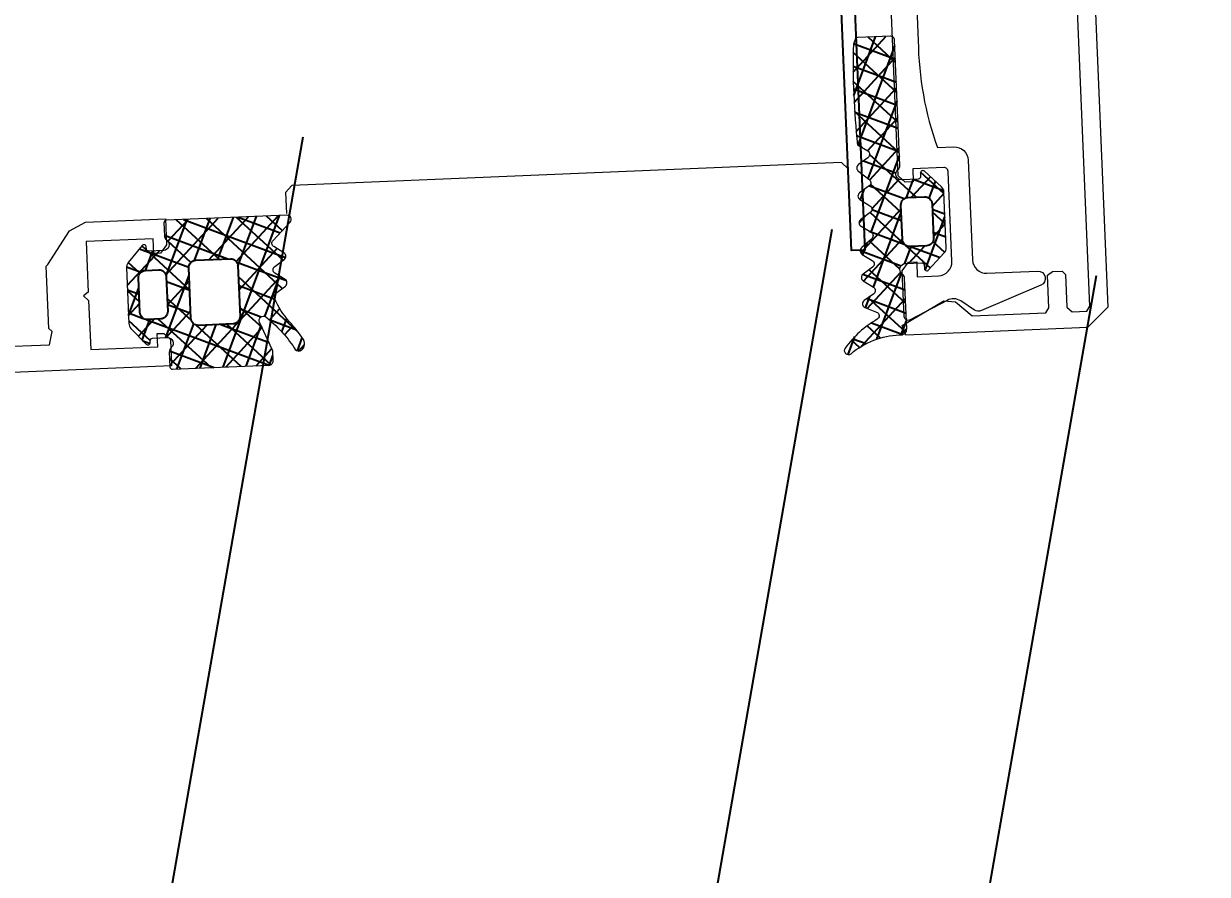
# Model space of a CAD drawing. Header units: millimetres. Extents: x -222892 to 671268, y 0 to 135099.
# Drawn here: x -52746.5 to -52658.3, y 114733.9 to 114797.3 of the extents above; entities that cross this region are included whole.
import ezdxf
from ezdxf import colors
from ezdxf.entities.mleader import LeaderData, LeaderLine
from ezdxf.math import Vec2, Vec3

# ---------------------------------------------------------------- set-up
doc = ezdxf.new("R2010")
doc.units = ezdxf.units.MM
for name, color, linetype in [('_TEXT', 7, 'Continuous'), ('АР_новое окно', 155, 'Continuous'), ('АР_Сущ Несущая стена', 216, 'Continuous')]:
    doc.layers.add(name, color=color, linetype=linetype)
doc.layers.add('АР_Окна', color=4, linetype='Continuous', lineweight=5)
doc.layers.add('АР_Штриховка кирпич', color=250, linetype='Continuous', lineweight=5)
doc.styles.add('ISOCPEUR', font='isocpeur.ttf', dxfattribs={"width": 0.85})

# ---------------------------------------------------------------- blocks, each defined once
blk = doc.blocks.new('стойка витр.')
h = blk.add_hatch()
h.set_pattern_fill('ANSI37', scale=0.5, angle=-69.23283665521843)
h.set_pattern_definition([(335.7671633447816, (-69115.31625940584, 318510.9409690977), (0.6515825639889636, 1.447617495164233), []), (65.76716334478155, (-69115.31625940584, 318510.9409690977), (-1.447617495164233, 0.6515825639889636), [])])
edge = h.paths.add_edge_path()
edge.add_line((-7.614656875375658, -25.62993601259222), (-7.273265914729564, -26.53020796886267))
edge.add_arc((-7.672138333263274, -26.68151659366696), 0.4266069692434679, -30.765631391378577, 20.77378547182468, ccw=False)
edge.add_arc((-6.938850257283542, -27.11794408495156), 0.4267278803339729, 149.2463648056786, 290.7703475873838)
edge.add_line((-6.787522688187892, -27.51693863464607), (-5.761497533734655, -27.12786096686614))
edge.add_arc((-5.826270069284272, -26.95688741173914), 0.1828317202082013, 290.7489596719217, 380.7853669983573)
edge.add_line((-5.655337706935825, -26.89200624793739), (-5.698566115868744, -26.77800989551906))
edge.add_arc((-5.527559815348082, -26.71316091253391), 0.1828894349380834, 65.75635340077491, 200.7677215485159, ccw=False)
edge.add_line((-5.452462167653721, -26.54640093915077), (-3.994188920449233, -27.29736676610628))
edge.add_arc((-4.339684557994865, -27.83227055815794), 0.6367804192296694, 19.809448943918426, 57.14148607166612, ccw=False)
edge.add_line((-3.740585688123247, -27.61647007986176), (-2.270775810728082, -31.49246202532231))
edge.add_arc((-2.862326952422118, -31.72816639327794), 0.6367804192285443, -15.60715938413449, 21.72487774361298, ccw=False)
edge.add_line((-2.249025291763246, -31.89948590572749), (-2.842686385673005, -33.42856309223862))
edge.add_arc((-3.009474684396633, -33.35352837480535), 0.1828894349365558, 200.7666051236535, 335.7779732896313, ccw=False)
edge.add_line((-3.180482248484623, -33.41837402567035), (-3.223710657359334, -33.30437767335388))
edge.add_arc((-3.394684212462365, -33.36915020895407), 0.1828317202037067, 20.74895968940122, 110.7853670142414)
edge.add_line((-3.459565376309911, -33.19821784662781), (-4.485590530792251, -33.58729551440774))
edge.add_arc((-4.334307311281267, -33.98630688185023), 0.4267278803335083, 110.7639791032461, 252.2879618854569)
edge.add_arc((-4.593835025358378, -34.79921876089735), 0.4266069692128739, 20.760541213745626, 72.2999580801698, ccw=False)
edge.add_line((-4.194927641627146, -34.64800234186259), (-3.805871961842058, -35.67396951244882))
edge.add_arc((-3.976804324152614, -35.73885067632053), 0.1828317201976034, -69.25104032001241, 20.78536702306718, ccw=False)
edge.add_line((-3.912031788582681, -35.9098242314285), (-10.63804850899032, -38.46038830642647))
edge.add_arc((-10.76198657700206, -38.18099989774544), 0.3056444463879536, 200.8460379983515, 293.92230867425997, ccw=False)
edge.add_line((-11.04762355046114, -38.2897659172595), (-11.3069940036512, -37.6057878035499))
edge.add_arc((-11.02280217192234, -37.49789568213767), 0.3039830703908278, 175.7219656777917, 200.7890354028728, ccw=False)
edge.add_line((-11.32593828623067, -37.47521963119652), (-11.26283276302274, -35.23454482450325))
edge.add_arc((-11.5667631736687, -35.21197449929495), 0.3047673113958011, 355.7529257944983, 510.3971654946409)
edge.add_arc((-3.085478140807247, -39.81161386289363), 9.95296756819478, 151.493160172311, 169.5799937381118)
edge.add_arc((-13.27454869620142, -38.00608067109534), 0.4002801790508524, 282.30928711923883, 359.2250395672268, ccw=False)
edge.add_arc((-13.15914824141406, -37.79549114656839), 0.6024183835459826, 172.8865217206561, 267.13931994465963, ccw=False)
edge.add_arc((-2.924576102079248, -39.73891867786803), 11.01872594919693, 160.6453850739864, 169.4469810176308, ccw=False)
edge.add_arc((-19.07760885644255, -34.09585671602533), 6.091684827120307, 340.9199566399376, 360.7754221413588)
edge.add_arc((-13.29124725463213, -34.01305259408502), 0.3047655738143686, 359.9316076928689, 436.4302022680961)
edge.add_line((-13.21974018984474, -33.71679460741143), (-14.0766899229202, -33.52020163946145))
edge.add_arc((-14.00514734915965, -33.22393144415915), 0.3047857747414494, 145.1100748207506, 256.424251871352, ccw=False)
edge.add_line((-14.2551486332959, -33.04959347808472), (-13.74402617113083, -32.33421562775766))
edge.add_arc((-13.99402745527389, -32.1598776616858), 0.3047857747455562, 325.1100748218798, 436.4242518702226)
edge.add_line((-13.92248488150653, -31.86360746638093), (-14.7794566025841, -31.6669565144839))
edge.add_arc((-14.7079140287954, -31.37068631918638), 0.3047857747434108, 145.1100748199116, 256.4242518659954, ccw=False)
edge.add_line((-14.95791531293071, -31.19634835310717), (-14.44679285076563, -30.48097050278011))
edge.add_arc((-14.69684457899481, -30.30662212908397), 0.3048331054870662, 325.1138936033488, 425.7589859189499)
edge.add_line((-14.57168746687239, -30.0286672415823), (-16.28069433249766, -29.27720980550657))
edge.add_arc((-16.15556139849932, -28.99925320327871), 0.3048247429148342, 110.79403674408451, 245.7632621299588, ccw=False)
edge.add_line((-16.26377712844987, -28.71428394233226), (-7.850470401957864, -25.52388481301023))
edge.add_arc((-7.785589238115906, -25.69481717533219), 0.1828317201977073, 20.785366643697614, 110.7853670130821, ccw=False)
edge = h.paths.add_edge_path(flags=16)
edge.add_line((-3.343847721320344, -31.0696095920357), (-4.256775251385989, -28.66215553430811))
edge.add_arc((-4.763091039367282, -28.8541548874382), 0.5414973949720253, 20.7671633452251, 110.7671633452251)
edge.add_line((-4.955090392497368, -28.34783909945691), (-5.880512773175724, -28.69876731990371))
edge.add_arc((-5.68851342006019, -29.20508310789228), 0.5414973949736688, 110.7671633435124, 200.7671633435124)
edge.add_line((-6.194829208048759, -29.39708246100781), (-5.281901677954011, -31.8045365187354))
edge.add_arc((-4.775585889972717, -31.61253716560532), 0.5414973949720253, 200.7671633452251, 290.7671633452251)
edge.add_line((-4.583586536842631, -32.11885295358661), (-3.658164156164275, -31.76792473313981))
edge.add_arc((-3.850163509294362, -31.26160894516579), 0.541497394965222, 290.7671633454981, 380.7671633454981)
edge = h.paths.add_edge_path(flags=16)
edge.add_line((-6.665125275787432, -32.97088079506648), (-8.003619441966293, -29.4411776089255))
edge.add_arc((-8.509935229947587, -29.63317696205559), 0.5414973949720253, 20.7671633452251, 110.7671633452251)
edge.add_line((-8.701934583077673, -29.12686117407429), (-11.1093675273587, -30.03978069775621))
edge.add_arc((-10.91736817424317, -30.54609648574478), 0.5414973949736688, 110.7671633435124, 200.7671633435124)
edge.add_line((-11.42368396223173, -30.73809583886032), (-10.08518979602377, -34.2677990250013))
edge.add_arc((-9.578874008042476, -34.07579967187121), 0.5414973949720253, 200.7671633452251, 290.7671633452251)
edge.add_line((-9.38687465491239, -34.5821154598525), (-6.979441710631363, -33.66919593617058))
edge.add_arc((-7.171441063761449, -33.16288014819656), 0.541497394965222, 290.7671633454981, 380.7671633454981)
h = blk.add_hatch()
h.set_pattern_fill('ANSI37', scale=0.5, angle=-69.23283665521843)
h.set_pattern_definition([(335.7671633447816, (-69115.91679156918, 318510.7132420751), (0.6515825639889636, 1.447617495164233), []), (65.76716334478155, (-69115.91679156918, 318510.7132420751), (-1.447617495164233, 0.6515825639889636), [])])
edge = h.paths.add_edge_path()
edge.add_arc((-61.4231846681505, -46.18171078326122), 0.5487303657935584, 155.7657062155241, 200.7671633447816)
edge.add_line((-61.92355794899049, -45.95647403381008), (-61.2158101547102, -44.38418138318229))
edge.add_arc((-61.04906058835331, -44.45924160668073), 0.1828645893715156, 20.76716334478156, 155.7657062155241)
edge.add_line((-60.87807688978501, -44.39440310015198), (-60.79158864807687, -44.62247867199039))
edge.add_arc((-60.62063568932354, -44.55765182228788), 0.1828317201998032, 200.7671633447816, 290.7671633447816)
edge.add_line((-60.55580883962102, -44.72860478100483), (-59.41573388126562, -44.29627843504568))
edge.add_arc((-59.56703588945675, -43.89728440591716), 0.4267183308264255, -69.23283665521843, 72.29363907948373)
edge.add_arc((-59.30747769982554, -43.08429274379887), 0.4267017864716978, 200.7671633447816, 252.293639079486)
edge.add_line((-59.70645626049372, -43.23558888620755), (-63.00984306025202, -34.52432573194528))
edge.add_arc((-62.72490235927398, -34.41627373836673), 0.3047399585219917, 110.7671633447816, 200.7671633447816)
edge.add_line((-62.83295435277978, -34.13133303751965), (-60.55276270053582, -33.26666451912024))
edge.add_arc((-60.44481104638544, -33.55134061801073), 0.3044569814295733, 76.40287424864536, 110.7671633447816)
edge.add_line((-60.3732352333609, -33.25541671472456), (-60.07017099490622, -33.59351893464918))
edge.add_arc((-108.2133039044274, -55.86215009907028), 53.04387976268197, 16.71140087810911, 24.82292581145404)
edge.add_line((-57.40971669906867, -40.60932389061054), (-57.92081016927841, -41.32469074693654))
edge.add_arc((-57.67080742027611, -41.49902445886983), 0.304784542952794, 145.110888314415, 256.4234383751481)
edge.add_line((-57.74235391136608, -41.79529244099831), (-56.88543317024596, -41.99189640294935))
edge.add_arc((-56.95697966133594, -42.28816438507783), 0.304784542952794, -34.8891116855724, 76.4234383751481)
edge.add_line((-56.70697691233363, -42.46249809701112), (-57.17481998566655, -43.29191928954242))
edge.add_arc((-56.92481723669334, -43.46625300146843), 0.304784542952794, 145.1108883144276, 256.4234383751481)
edge.add_line((-56.99636372778332, -43.76252098359691), (-56.1394429866632, -43.95912494554796))
edge.add_arc((-56.21098947775317, -44.25539292764006), 0.3047845429175452, -34.88911168634446, 76.4234383742182)
edge.add_line((-55.96098672877997, -44.42972663955879), (-56.47208019898972, -45.14509349588479))
edge.add_arc((-56.22207744998741, -45.31942720781808), 0.304784542952794, 145.110888314415, 256.4234383752311)
edge.add_line((-56.29362394107739, -45.61569518994656), (-55.43668121195515, -45.81235713578644))
edge.add_arc((-55.50822770304512, -46.10862511790765), 0.3047845429466369, -34.88911168643649, 76.42343837776687)
edge.add_line((-55.25822495407192, -46.28295882984094), (-55.76931842428166, -46.99832568616694))
edge.add_arc((-55.51931567527936, -47.17265939811477), 0.3047845429466368, 145.1108883110316, 256.4234383751786)
edge.add_line((-55.59086216636933, -47.46892738023598), (-54.69071301640361, -47.77952769444528))
edge.add_arc((-54.76225950749358, -48.07579567657376), 0.304784542952794, -34.88911168566796, 76.42343837513553)
edge.add_line((-54.51225675849128, -48.25012938850705), (-55.0233282406989, -48.96555422872189))
edge.add_arc((-54.7733254917257, -49.13988794066245), 0.3047845429466368, 145.1108883109486, 256.4234383751578)
edge.add_line((-54.84487198281568, -49.43615592278366), (-53.98795124169555, -49.6327598847347))
edge.add_arc((-54.05949773284374, -49.92902786688501), 0.3047845429818857, -34.88911169317796, 76.42343837111807)
edge.add_line((-53.80949498384143, -50.10336157886923), (-54.32058845405118, -50.81872843519523))
edge.add_arc((-54.07058570504887, -50.99306214712851), 0.3047845429527939, 145.110888314415, 256.4234383750821)
edge.add_line((-54.14213219613885, -51.289330129257), (-53.29055360303028, -51.47184183257195))
edge.add_arc((-53.362076024001, -51.76811134383752), 0.3047803799531579, -43.67508993618791, 76.42790436632716)
edge.add_line((-53.141638296569, -51.97858292939782), (-53.80995652789716, -52.62318184232572))
edge.add_arc((-53.58948976171087, -52.83365406201483), 0.304801821276656, 136.3285933989482, 262.747126980386)
edge.add_arc((-54.63612651554286, -61.05759711530845), 7.985474883734515, 59.5860415328172, 82.74712698038475)
edge.add_arc((-50.74783774605021, -54.43386708250182), 0.3048115604497932, 253.2910110232634, 419.5860415328165)
edge.add_arc((-52.57053616183111, -60.50577614369104), 6.03477116777137, 73.29101102326332, 110.7671633447816)
edge.add_line((-54.71029190413537, -54.86308986830409), (-54.82445022999309, -54.90637969896488))
edge.add_arc((-54.97574411131791, -54.50740710097307), 0.4266954176128115, 200.7671633447816, 290.7671633447816)
edge.add_line((-55.37471671431558, -54.65870098416781), (-56.71485841512913, -51.12465313347639))
edge.add_arc((-56.31587985443184, -50.97335699107498), 0.4267017864716978, 149.2366398299847, 200.7671633447816)
edge.add_arc((-57.04912318740389, -50.53689152278093), 0.4266140358978636, -30.76336017001563, 40.01429570365114)
edge.add_arc((-57.04924751253566, -50.53686138928606), 0.4266898917694475, 40.00046259028549, 110.7671633447816)
edge.add_line((-57.20053943697712, -50.13789395169442), (-58.34061702035251, -50.57022129308461))
edge.add_arc((-58.27579017065, -50.74117425180884), 0.1828317201998032, 110.7671633447816, 200.7671633447816)
edge.add_line((-58.44674312937423, -50.80600110151136), (-58.36025488766609, -51.03407667334977))
edge.add_arc((-58.5312385862635, -51.09891517987853), 0.1828645893715156, 245.768620474039, 380.7671633447816)
edge.add_line((-58.60629032819998, -51.26566856380668), (-60.17861897521652, -50.55800074261788))
edge.add_arc((-59.95340767674497, -50.05761600615369), 0.5487303657759914, 200.7671633447816, 245.768620474038)
edge.add_line((-60.46648650063435, -50.25217996134597), (-61.93626349206897, -46.37627473846078))
edge = h.paths.add_edge_path(flags=16)
edge.add_arc((-59.3589242202288, -49.0410722918532), 0.5414973949664272, 200.7671633447816, 290.7671633447816)
edge.add_line((-60.77816753828665, -46.82561758724478), (-59.8652400081919, -49.23307164497237))
edge.add_arc((-60.27185175029445, -46.63361823412561), 0.5414973949664272, 110.7671633447816, 200.7671633447816)
edge.add_line((-59.31039323387085, -45.68990118378861), (-60.46385110344272, -46.12730244614795))
edge.add_arc((-59.11839388072258, -46.19621697176626), 0.5414973949664272, 20.76716334478156, 110.7671633447816)
edge.add_line((-57.69915056266473, -48.4116716763674), (-58.61207809275948, -46.00421761863981))
edge.add_arc((-58.20546635065693, -48.60367102949385), 0.5414973949664272, -69.23283665521843, 20.76716334478156)
edge.add_line((-59.16692486710963, -49.54738807983085), (-58.01346699753776, -49.10998681747151))
at = {"lineweight": 0, "ltscale": 100, "transparency": 33554687}
for points in [[(7.552865449426463, -29.20159644143132), (3.790811872313498, -30.62819989795389), (3.216969908826286, -29.80262791351561), (3.358505795680685, -29.48817839122057), (1.715760294842767, -25.15614305267809), (1.558535533695249, -25.08537510928727), (-0.902061547501944, -23.41060979175381), (-2.258247086545452, -23.27287612311193), (-7.844300284108613, -25.39115610946465), (-7.152623754285742, -27.21515572990756), (-6.480474312818842, -27.61228183979256), (-6.024430919787847, -27.43934621633525), (-6.413508587575052, -26.41332106186019), (-1.739484192192322, -24.64089033441996), (-0.3993375533900689, -28.17495120693638), (0.02910832117777318, -28.2732586849088), (-0.1831955090747215, -28.74493296838773), (1.113700732850702, -32.16493950470613), (-3.560323662532028, -33.93737023214635), (-3.906150933442404, -33.02539941386931), (-4.3621943264734, -33.19833503732661), (-4.645266100153094, -33.82723408192396), (-3.953589570330223, -35.65123370236688), (88.61521743849153, -0.5483364844694734)], [(-91.4479567084054, -1.960141251613095), (-69.79711318280897, -59.05493725829001), (-67.79633972485317, -59.86096016635565), (-55.14222276612418, -55.06240889040782), (-55.17360051473952, -54.29197395897063), (-58.74284135404741, -53.81994964957266), (-59.49761640312499, -54.23655585793313), (-60.24856024209294, -55.69488708899735), (-65.37859903858043, -57.64024244590109), (-65.73629895772319, -57.38465222291416), (-66.6008891230158, -55.10466719327087), (-67.02936398953898, -55.00637070929224), (-67.71337109521846, -55.26575215648336), (-67.85490698204376, -55.58020167878567), (-66.99031681675115, -57.86018670842168), (-67.20262765098596, -58.33192996972502), (-68.22862381348386, -58.72099664351117), (-68.58632373265573, -58.46540642052423), (-90.15068845250062, -1.598661102303595)], [(-56.0608929025766, -41.98018508909445), (-55.7778211288678, -41.3512860444971), (-17.47126860445132, -26.8251079561378), (-16.84236955983215, -27.10817972981749), (-16.28037825660431, -28.59019029343472)]]:
    blk.add_lwpolyline(points, dxfattribs=at)
blk.add_lwpolyline([(-68.06674346281216, -26.13747383952432), (-64.60831683766446, -35.257587909633, -0.08279896819570452), (-62.79196445917478, -43.13942544953898), (-63.93198596592993, -43.57173152618634, 0.4143260923033303), (-64.53356650879141, -44.90831919242919), (-61.89652362803463, -51.86238660132221, -0.4143260923197836), (-62.49810417322442, -53.19897426147509), (-66.03213605380733, -54.539109906269, 0.8270430078467679), (-65.84594417811604, -55.60071914693981), (-61.02268547978019, -55.59720897083025, 0.2496293600316565), (-60.5639567229955, -55.36182965500484), (-59.91132736596046, -54.3320132763838, -0.2673491356416615), (-58.97583718542592, -53.89078178507043), (-55.8782996214868, -54.15051325823879, 0.5512236456822476), (-55.5684323037276, -53.73866745794658), (-56.77889371593483, -50.54659564225585), (-57.45105016132584, -50.14953851031169), (-58.02103192274808, -50.36568055463431), (-57.63195425496087, -51.39170570910937), (-59.11396481856355, -51.95369701235177, -0.4143260923197838), (-60.45053247085889, -51.35207201584126), (-62.82818291042349, -45.08204070453939, -0.414362099391309), (-62.65124893639586, -44.68894855178223), (-60.48523126714281, -43.867575801356), (-60.13938200823031, -44.77960460352188), (-59.56940024680807, -44.56346255919925), (-59.28629948117305, -43.93455252060812), (-73.55412178576807, -6.30930235532287)], format="xyb", dxfattribs=at)
blk.add_lwpolyline([(-72.91737339223619, -0.2793946658493951), (-54.81141330953687, -48.02608389785019), (-53.89938450735644, -47.68023463893769), (-72.00534459005576, 0.06645459306309931)], close=True)
at = {"color": 7, "lineweight": 0, "ltscale": 100, "transparency": 33554687}
for points in [[(-7.614656875375658, -25.62993601259222), (-7.273265914729564, -26.53020796886267, -0.2287523810762611), (-7.305569090007339, -26.89973780277796, 0.7101639231358212), (-6.787522688187892, -27.51693863464607), (-5.761497533734655, -27.12786096686614, 0.4143996870914876), (-5.655337706935825, -26.89200624793739), (-5.698566115868744, -26.77800989551906, -0.6682503890445888), (-5.452462167653721, -26.54640093915077), (-3.994188920449233, -27.29736676610628, -0.1643479059441302), (-3.740585688123247, -27.61647007986176), (-2.270775810728082, -31.49246202532231, -0.1643479059441302), (-2.249025291763246, -31.89948590572749), (-2.842686385673005, -33.42856309223862, -0.6682503891596868), (-3.180482248484623, -33.41837402567035), (-3.223710657359334, -33.30437767335388, 0.4143996870833266), (-3.459565376309911, -33.19821784662781), (-4.485590530792251, -33.58729551440774, 0.7101639231391418), (-4.464132105349563, -34.39280682858953, -0.2287523810910513), (-4.194927641627146, -34.64800234186259), (-3.805871961842058, -35.67396951244882, -0.4143996871765861), (-3.912031788582681, -35.9098242314285), (-10.63804850899032, -38.46038830642647, -0.4300281847644905), (-11.04762355046114, -38.2897659172595), (-11.3069940036512, -37.6057878035499, -0.1098139781175365), (-11.32593828623067, -37.47521963119652), (-11.26283276302274, -35.23454482450325, 0.8000358277039689), (-11.83174935798161, -35.06142405519495, 0.07908294790216032), (-12.87430513065192, -38.01149454006372, -0.3488032577412263), (-13.18921346374555, -38.39715882165183, -0.4361245879823007), (-13.75692971088574, -37.72089072036033, -0.03842309887939363), (-13.32058396766661, -36.08715992321959, 0.08685322061285544), (-12.98648189794039, -34.01341638380836, 0.3467629046601076), (-13.21974018984474, -33.71679460741143), (-14.0766899229202, -33.52020163946145, -0.5278770357902526), (-14.2551486332959, -33.04959347808472), (-13.74402617113083, -32.33421562775766, 0.5278770357776507), (-13.92248488150653, -31.86360746638093), (-14.7794566025841, -31.6669565144839, -0.5278770357650493), (-14.95791531293071, -31.19634835310717), (-14.44679285076563, -30.48097050278011, 0.4697389635461835), (-14.57168746687239, -30.0286672415823), (-16.28069433249766, -29.27720980550657, -0.667984424932516), (-16.26377712844987, -28.71428394233226), (-7.850470401957864, -25.52388481301023, -0.4142135642613711)], [(-53.29055360303028, -51.47184183257923, -0.5779496213016146), (-53.141638296569, -51.97858292939782), (-53.80995652789716, -52.62318184232572, 0.615333828900983), (-53.62795459362678, -53.13601908472629, -0.1014034095220688), (-50.59355139863328, -54.17098724229436, -0.8870851218243345), (-50.83548992767464, -54.72580403192842, 0.1649969122064492), (-54.71037595931557, -54.86312174275372), (-54.82437231158838, -54.90635015161388, -0.4143043114941015), (-55.37473404189222, -54.65865529014263), (-56.71485869266326, -51.12465240150777, -0.2286961432583318), (-56.6825516007957, -50.75512261017138, 0.3190489133936659), (-56.72238630641368, -50.26258777469775, 0.3190018552396916), (-57.20057019143132, -50.1379056140504), (-58.34056270623114, -50.57020069668943, 0.4143996870833266), (-58.44672253300087, -50.80605541561818), (-58.36026571528055, -51.03404812018562, -0.6683385997492722), (-58.60634048073553, -51.26564599134144), (-60.17864607612137, -50.55798854513705, -0.1988829373258806), (-60.46647005763953, -50.25222332264093), (-61.93627993503469, -46.37623137718037, -0.1988829373551211), (-61.92357014780282, -45.95650113405281), (-61.21583272970747, -44.38423153456097, -0.6683385997492723), (-60.87806606217055, -44.39443165331613), (-60.79160924445023, -44.62242435788357, 0.4143996870833266), (-60.55575452549965, -44.72858418460964), (-59.41576201069984, -44.29628910197061, 0.7102015621310012), (-59.43724861560622, -43.49078250258754, -0.2286961432583318), (-59.70645598293049, -43.23558961817616), (-63.00981577733182, -34.52439767894975, -0.414362099440266), (-62.83288180333329, -34.13130552614166), (-60.55286778177833, -33.26670436685527, -0.1511707915363169), (-60.3732352333609, -33.25541671472456), (-60.07017099493532, -33.59351893464918, -0.03540799054371244), (-57.40971669906867, -40.60932389061054), (-57.92081016927841, -41.32469074693654, 0.527867958552825), (-57.74235391136608, -41.79529244099831), (-56.88543317024596, -41.99189640294935, -0.5278679585528249), (-56.70697691233363, -42.46249809701112), (-57.17481998566655, -43.29191928953514, 0.527867958552825), (-56.99636372778332, -43.76252098359691), (-56.1394429866632, -43.95912494554796, -0.5278679585528249), (-55.96098672877997, -44.42972663955879), (-56.47208019898972, -45.14509349588479, 0.527867958552825), (-56.29362394107739, -45.61569518994656), (-55.43668121195515, -45.81235713578644, -0.5278679585717272), (-55.25822495407192, -46.28295882984094), (-55.76931842428166, -46.99832568616694, 0.5278679585717273), (-55.59086216636933, -47.46892738023598), (-54.69071301640361, -47.77952769444528, -0.5278679585528249), (-54.51225675849128, -48.25012938850705), (-55.02332824072801, -48.96555422872189, 0.5278679585717273), (-54.84487198281568, -49.43615592278366), (-53.98795124169555, -49.6327598847347, -0.5278679585717272), (-53.80949498384143, -50.10336157886923), (-54.32058845405118, -50.81872843519523, 0.5278679585528251), (-54.14213219613885, -51.289330129257)]]:
    blk.add_lwpolyline(points, format="xyb", close=True, dxfattribs=at)
at = {"color": 7}
for points in [[(-6.665125275787432, -32.97088079506648), (-8.003619441966293, -29.4411776089255, 0.414213562373095), (-8.701934583077673, -29.12686117407429), (-11.1093675273587, -30.03978069775621, 0.414213562373095), (-11.42368396223173, -30.73809583886032), (-10.08518979602377, -34.2677990250013, 0.414213562373095), (-9.38687465491239, -34.5821154598525), (-6.979441710631363, -33.66919593617058, 0.414213562373095)], [(-3.343847721320344, -31.0696095920357), (-4.256775251385989, -28.66215553430811, 0.414213562373095), (-4.955090392497368, -28.34783909945691), (-5.880512773175724, -28.69876731990371, 0.414213562373095), (-6.194829208048759, -29.39708246100781), (-5.281901677954011, -31.8045365187354, 0.414213562373095), (-4.583586536842631, -32.11885295358661), (-3.658164156164275, -31.76792473313981, 0.414213562373095)], [(-57.69915056266473, -48.4116716763674), (-58.61207809275948, -46.00421761863981, 0.414213562373095), (-59.31039323387085, -45.68990118378861), (-60.46385110341362, -46.12730244614795, 0.414213562373095), (-60.77816753828665, -46.82561758724478), (-59.8652400081919, -49.23307164497237, 0.414213562373095), (-59.16692486710963, -49.54738807983085), (-58.01346699753776, -49.10998681747151, 0.414213562373095)]]:
    blk.add_lwpolyline(points, format="xyb", close=True, dxfattribs=at)
blk = doc.blocks.new('A$Cec9b444d')
at = {"layer": 'АР_новое окно'}
h = blk.add_hatch(dxfattribs=at)
h.set_pattern_fill('ANSI37', color=256, scale=0.4999999999999999, angle=24.59291897554258)
h.set_pattern_definition([(69.59291897554259, (-312533.1583424786, -91759.20239216117), (-1.487866758978935, 0.5535420106238736), []), (159.5929189755425, (-312533.1583424786, -91759.20239216117), (-0.5535420106238738, -1.487866758978935), [])])
edge = h.paths.add_edge_path()
edge.add_arc((6607.784467598947, 2198.223709960102), 0.5487303657935583, 2.395914046494511, 47.39737117575203, ccw=False)
edge.add_line((6608.155908528929, 2198.627611741516), (6606.886752427284, 2199.794768076013))
edge.add_arc((6606.762969610779, 2199.660167669746), 0.1828645893715156, 47.39737117575203, 182.3959140464945, ccw=False)
edge.add_line((6606.580264881671, 2199.652523124882), (6606.590461958661, 2199.408812841896))
edge.add_arc((6606.407790076601, 2199.401169671417), 0.1828317201998032, -87.60408595350549, 2.395914046494511, ccw=False)
edge.add_line((6606.415433247095, 2199.218497789419), (6605.197205496896, 2199.167525946925))
edge.add_arc((6605.17936679197, 2199.593871245414), 0.4267183308264255, 130.8694383117924, 272.3959140464945, ccw=False)
edge.add_arc((6604.620941966071, 2200.239229758447), 0.4267017864716978, -49.13056168820992, 2.395914046494511, ccw=False)
edge.add_line((6605.047270735778, 2200.257067771736), (6604.657797104973, 2209.565493008208))
edge.add_arc((6604.353323555632, 2209.552753536628), 0.3047399585219916, 2.395914046494511, 92.39591404649451, ccw=False)
edge.add_line((6604.340584084036, 2209.857227085846), (6601.904083987097, 2209.755281534956))
edge.add_arc((6601.916811628542, 2209.451090726283), 0.3044569814295733, 92.39591404649451, 126.76020314263079, ccw=False)
edge.add_line((6601.734604087859, 2209.695005600038), (6601.588962501961, 2209.264947961773))
edge.add_arc((6654.610585270749, 2207.728491245246), 53.04387976268197, 178.3401515798221, 186.451676513167, ccw=False)
edge.add_line((6601.90263354837, 2201.768205555013), (6602.653916477303, 2201.311543497117))
edge.add_arc((6602.492640778197, 2201.052924536993), 0.3047845429527939, -53.260360983871976, 58.05218907686111, ccw=False)
edge.add_line((6602.674956703857, 2200.808681787193), (6601.96444726317, 2200.290856904529))
edge.add_arc((6602.146763188856, 2200.046614154617), 0.3047845429527939, 126.739639016128, 238.0521890768485, ccw=False)
edge.add_line((6601.985487489725, 2199.787995194605), (6602.741869697077, 2199.209460310416))
edge.add_arc((6602.580593998, 2198.950841350299), 0.3047845429527939, -53.260360983871976, 58.05218907684849, ccw=False)
edge.add_line((6602.762909923688, 2198.706598600386), (6602.052400483001, 2198.188773717723))
edge.add_arc((6602.234716408661, 2197.944530967923), 0.3047845429175451, 126.73963901705801, 238.0521890776206, ccw=False)
edge.add_line((6602.073440709556, 2197.685912007918), (6602.824723638489, 2197.229249950022))
edge.add_arc((6602.663447939371, 2196.970630989895), 0.3047845429527939, -53.260360983955024, 58.05218907686111, ccw=False)
edge.add_line((6602.845763865046, 2196.726388240098), (6602.135257016762, 2196.20850139873))
edge.add_arc((6602.317572942448, 2195.964258648817), 0.3047845429466368, 126.73963901350919, 238.0521890777126, ccw=False)
edge.add_line((6602.156297243345, 2195.705639688813), (6602.907580172277, 2195.248977630917))
edge.add_arc((6602.746304473158, 2194.990358670789), 0.3047845429466368, -53.2603609839025, 58.05218908024449, ccw=False)
edge.add_line((6602.928620398819, 2194.746115920988), (6602.223207644178, 2194.106480170744))
edge.add_arc((6602.405523569877, 2193.862237420835), 0.3047845429527939, 126.73963901614059, 238.0521890769441, ccw=False)
edge.add_line((6602.244247870746, 2193.603618460824), (6602.995533392081, 2193.146894444223))
edge.add_arc((6602.83425769299, 2192.888275484102), 0.3047845429466368, -53.26036098388181, 58.052189080327594, ccw=False)
edge.add_line((6603.016573618651, 2192.644032734302), (6602.306064177964, 2192.126207851638))
edge.add_arc((6602.488380103723, 2191.881965101743), 0.3047845429818856, 126.73963902015811, 238.05218908445408, ccw=False)
edge.add_line((6602.327104404617, 2191.623346141619), (6603.078387333549, 2191.166684083722))
edge.add_arc((6602.917111634416, 2190.90806512371), 0.3047845429527939, -53.26036098380598, 58.05218907686111, ccw=False)
edge.add_line((6603.099427560105, 2190.663822373797), (6602.388286448465, 2190.161055090279))
edge.add_arc((6602.570580845831, 2189.916801466497), 0.3047803799531579, 126.73517302494889, 246.83816732746402, ccw=False)
edge.add_line((6602.450701717867, 2189.636587129457), (6603.318698828322, 2189.306832625111))
edge.add_arc((6603.198793251865, 2189.02660628272), 0.3048018212766559, -59.584049589109895, 66.83448399232788, ccw=False)
edge.add_arc((6607.395943616894, 2181.877297459303), 7.985474883734514, 120.41595041089141, 143.5770358584589, ccw=False)
edge.add_arc((6601.215652630021, 2186.437625563773), 0.3048115604497932, -216.42296414154055, -50.127933631987275, ccw=False)
edge.add_arc((6605.279804027614, 2181.572136628411), 6.034771167771369, 92.39591404649451, 129.8720663680128, ccw=False)
edge.add_line((6605.027524022684, 2187.601632282217), (6605.149507967202, 2187.606736209985))
edge.add_arc((6605.131670220467, 2188.033058608135), 0.4266954176128115, -87.60408595350549, 2.395914046494511, ccw=False)
edge.add_line((6605.55799262406, 2188.0508963552), (6605.399988162108, 2191.827205211601))
edge.add_arc((6604.973659392372, 2191.809367198304), 0.4267017864716978, 2.395914046494511, 53.92643756129138, ccw=False)
edge.add_arc((6605.476111775055, 2192.499069665628), 0.4266140358978635, 163.148781687625, 233.92643756129172, ccw=False)
edge.add_arc((6605.476214225219, 2192.499146273291), 0.4266898917694475, 92.39591404649451, 163.1626148009906, ccw=False)
edge.add_line((6605.45837670917, 2192.925463157359), (6606.676607264321, 2192.976435117255))
edge.add_arc((6606.684250434817, 2192.793763235257), 0.1828317201998032, 2.395914046494511, 92.39591404649451, ccw=False)
edge.add_line((6606.866922316849, 2192.80140640573), (6606.877119393839, 2192.557696122744))
edge.add_arc((6607.059824123003, 2192.565340667502), 0.1828645893715156, -177.60408595350555, -42.60554308276278, ccw=False)
edge.add_line((6607.194418233043, 2192.441551005038), (6608.361639119626, 2193.710647739417))
edge.add_arc((6607.957756231528, 2194.082109212665), 0.5487303657759913, -42.605543082761926, 2.395914046494511, ccw=False)
edge.add_line((6608.506006902841, 2194.105048557946), (6608.332718270303, 2198.246649305391))
edge = h.paths.add_edge_path(flags=16)
edge.add_arc((6607.011337693589, 2194.782868553869), 0.5414973949664271, -87.60408595350549, 2.395914046494511, ccw=False)
edge.add_line((6607.444726367393, 2197.377991942319), (6607.552361719022, 2194.805505529051))
edge.add_arc((6606.903702341918, 2197.355354967127), 0.5414973949664271, 2.395914046494511, 92.39591404649451, ccw=False)
edge.add_line((6605.648537299086, 2197.844808810731), (6606.881065366723, 2197.896378992556))
edge.add_arc((6605.67117427428, 2197.303784785301), 0.5414973949664271, 92.39591404649451, 182.3959140464945, ccw=False)
edge.add_line((6605.237785600476, 2194.708661396851), (6605.130150248847, 2197.281147810119))
edge.add_arc((6605.77880962595, 2194.731298372043), 0.5414973949664271, 182.3959140464945, 272.3959140464945, ccw=False)
edge.add_line((6607.033974668812, 2194.241844528447), (6605.801446601175, 2194.190274346621))
h = blk.add_hatch(dxfattribs=at)
h.set_pattern_fill('ANSI37', color=256, scale=0.4999999999999999, angle=24.59291897554258)
h.set_pattern_definition([(69.59291897554259, (-312533.4256309916, -91758.61839273755), (-1.487866758978935, 0.5535420106238736), []), (159.5929189755425, (-312533.4256309916, -91758.61839273755), (-0.5535420106238738, -1.487866758978935), [])])
edge = h.paths.add_edge_path()
edge.add_line((6550.229467655266, 2195.953227427111), (6550.269718096672, 2194.991241312309))
edge.add_arc((6550.695954190384, 2195.009026098549), 0.4266069692402211, 182.3892919204921, 233.9287087837394)
edge.add_arc((6550.193445733247, 2194.319340947135), 0.4267278803679935, -87.6072701937344, 53.916712588015514, ccw=False)
edge.add_line((6550.211261142558, 2193.892985115611), (6549.114901375678, 2193.847112348997))
edge.add_arc((6549.107200167731, 2194.029781802645), 0.1828317201688599, 182.3777104023086, 272.41411772875165, ccw=False)
edge.add_line((6548.924525857401, 2194.02219666948), (6548.919429171383, 2194.144007537188))
edge.add_arc((6548.736699541379, 2194.13636373382), 0.1828894349366994, 2.395355842086295, 137.4067239897952)
edge.add_line((6548.602060634108, 2194.260141397638), (6547.556732278645, 2192.996100588995))
edge.add_arc((6548.084781320402, 2192.640216462028), 0.6367804192401517, 146.0215913214097, 183.3536284491437)
edge.add_line((6547.44909138777, 2192.602965799243), (6547.622383897607, 2188.461272384306))
edge.add_arc((6548.258963717156, 2188.477254734373), 0.6367804191172056, 181.4381996485479, 218.7702367763295)
edge.add_line((6547.762489356452, 2188.078503544613), (6548.909756617324, 2186.906203084388))
edge.add_arc((6549.033585076721, 2187.040795276041), 0.1828894349346799, 227.3851041075201, 362.3964722733034)
edge.add_line((6549.216314557747, 2187.048442639968), (6549.211217871729, 2187.170253507556))
edge.add_arc((6549.393887325409, 2187.17795471541), 0.1828317201972299, 92.37771037469298, 182.4141176994218, ccw=False)
edge.add_line((6549.386302192331, 2187.360629025772), (6550.482661959212, 2187.406501792506))
edge.add_arc((6550.500524758281, 2186.980147943852), 0.4267278803314536, -49.12488449369971, 92.39909828847073, ccw=False)
edge.add_arc((6551.058890182625, 2186.334850794976), 0.4266069692033493, 130.863119308993, 182.4025361754422)
edge.add_line((6550.632658211395, 2186.316967482245), (6550.678528385687, 2185.220669673984))
edge.add_arc((6550.861202696045, 2185.228254807053), 0.1828317201925743, 182.3777103716138, 272.4141177147407)
edge.add_line((6550.868903903948, 2185.045585353379), (6558.055992925629, 2185.346300198806))
edge.add_arc((6558.060042927813, 2185.651917811356), 0.3056444464055064, 269.2407687233519, 362.3170393992065)
edge.add_line((6558.365437484206, 2185.664274693805), (6558.334857368039, 2186.395139899199))
edge.add_arc((6558.031135206498, 2186.382548010283), 0.3039830703793646, 2.37404198651948, 27.44111171155207)
edge.add_line((6558.300915605691, 2186.522634566701), (6557.361528726608, 2188.557863838255))
edge.add_arc((6557.6320809803, 2188.698165627723), 0.3047673114131038, 52.76591190175748, 207.4101516018268, ccw=False)
edge.add_arc((6551.643746631061, 2181.13319835712), 9.952967568199105, 33.58308365304413, 51.669917218845114, ccw=False)
edge.add_arc((6560.301260540929, 2186.801051724141), 0.4002801790508677, 203.938037825399, 280.8537902734185)
edge.add_arc((6560.11232734287, 2186.949272705968), 0.6024183835100677, 296.0237574445759, 390.2765556685521)
edge.add_arc((6551.467220448739, 2181.136742772084), 11.01872594909215, 33.71609637432727, 42.51769231797167)
edge.add_arc((6564.098445586862, 2192.67869958109), 6.091684827289483, 202.3876552492031, 222.2431207506249, ccw=False)
edge.add_arc((6558.745957344058, 2190.478766236057), 0.3047655737736925, 126.73287512047341, 203.2314696956637, ccw=False)
edge.add_line((6558.563681598233, 2190.723015304512), (6559.274222018287, 2191.240841483439))
edge.add_arc((6559.091908823624, 2191.485087808939), 0.304785774714563, 306.7388255197988, 418.0530025704772)
edge.add_line((6559.253181502586, 2191.743710103973), (6558.501867594273, 2192.200370865722))
edge.add_arc((6558.663140273249, 2192.458993160753), 0.304785774719601, 126.73882551927099, 238.0530025678394, ccw=False)
edge.add_line((6558.480827078585, 2192.703239486259), (6559.19136490621, 2193.221127623885))
edge.add_arc((6559.009051711473, 2193.465373949425), 0.3047857747906986, 306.7388255263969, 418.0530025723656)
edge.add_line((6559.170324390467, 2193.723996244529), (6558.419010482181, 2194.180657006164))
edge.add_arc((6558.580325445067, 2194.439308712025), 0.3048331054785647, 137.4040914716879, 238.0491837873519, ccw=False)
edge.add_line((6558.355923950385, 2194.64562689198), (6559.631580665526, 2196.008745628642))
edge.add_arc((6559.40720072547, 2196.215074895532), 0.3048247428847856, 317.399815261925, 452.3690406476707)
edge.add_line((6559.39460055727, 2196.519639108196), (6550.404556832467, 2196.143486871799))
edge.add_arc((6550.412141965598, 2195.960812561419), 0.1828317202169492, 92.3777103906945, 182.3777107601127)
edge = h.paths.add_edge_path(flags=16)
edge.add_line((6548.442625621558, 2189.272130583945), (6548.334990269901, 2191.844616997207))
edge.add_arc((6548.876014295369, 2191.867253972463), 0.5414973949910877, 92.39591404882663, 182.3959140488767, ccw=False)
edge.add_line((6548.853377320112, 2192.408277997932), (6549.84223793542, 2192.449652894702))
edge.add_arc((6549.864874910698, 2191.908628869307), 0.5414973949192852, 2.395914051458078, 92.39591405145808, ccw=False)
edge.add_line((6550.405898936093, 2191.931265844585), (6550.513534287736, 2189.35877943132))
edge.add_arc((6549.972510262267, 2189.336142456063), 0.5414973949919963, -87.6040859510772, 2.3959140488727826, ccw=False)
edge.add_line((6549.995147237524, 2188.795118430595), (6549.006286622228, 2188.753743533708))
edge.add_arc((6548.983649647012, 2189.294767559161), 0.5414973949748565, 182.3959140446624, 272.39591404466245, ccw=False)
edge = h.paths.add_edge_path(flags=16)
edge.add_line((6552.244035824408, 2188.830545653435), (6552.086225608896, 2192.602212016107))
edge.add_arc((6552.627249634321, 2192.624848991294), 0.5414973949454512, 92.39591404171239, 182.3959140416623, ccw=False)
edge.add_line((6552.604612659134, 2193.165873016718), (6555.177076511577, 2193.273507424452))
edge.add_arc((6555.199713486812, 2192.732483398986), 0.5414973949878844, 2.3959140464850748, 92.39591404653112, ccw=False)
edge.add_line((6555.740737512277, 2192.75512037422), (6555.898547727761, 2188.983454011542))
edge.add_arc((6555.357523702336, 2188.960817036354), 0.5414973949454702, -87.6040859582896, 2.3959140417102844, ccw=False)
edge.add_line((6555.380160677523, 2188.419793010929), (6552.80769682508, 2188.312158603198))
edge.add_arc((6552.785059849863, 2188.853182628653), 0.541497394976712, 182.3959140447506, 272.3959140447506, ccw=False)
at = {"layer": 'АР_новое окно', "ltscale": 100}
for p, q in [((6206.527226336728, 176.3932183788799), (6560.595116834006, 2202.361959159994)), ((6245.930018056468, 169.5069999180103), (6599.997908553745, 2195.475740699124)), ((6265.631413916338, 166.0638906875754), (6619.699304413616, 2192.032631468689))]:
    blk.add_line(p, q, dxfattribs=at)
at = {"layer": 'АР_новое окно', "lineweight": 0, "ltscale": 100, "transparency": 33554687}
for points in [[(6617.994380082107, 2250.690764718341), (6620.54704289419, 2189.682087720909), (6619.024602481821, 2188.154035840463), (6605.503038552705, 2187.588280359458), (6605.228836701396, 2188.308952192792), (6608.324686978905, 2190.146885319147), (6609.182490717311, 2190.060752549974), (6610.446534118429, 2189.015362235824), (6615.92824001477, 2189.244722180585), (6616.156569099399, 2189.620410114098), (6616.054632786375, 2192.056689424259), (6616.409902996388, 2192.315602513719), (6617.140799181191, 2192.346183926162), (6617.394614288382, 2192.112755563046), (6617.496550601432, 2189.676476252773), (6617.87730683401, 2189.326273045726), (6618.973635621511, 2189.372144516191), (6619.201964706165, 2189.74783244971), (6616.65949785852, 2250.512825753261)], [(6537.689525184298, 2186.703344481013), (6541.709469690375, 2186.871542897268), (6541.912315344881, 2187.856285168594), (6541.658500237663, 2188.089713531702), (6541.464818391292, 2192.718712375563), (6541.581532572816, 2192.845619929233), (6543.185010364567, 2195.353255436222), (6544.377694976427, 2196.013341185544), (6550.34667532239, 2196.263089170679), (6550.42822489131, 2194.314053330743), (6549.96646744358, 2193.684550289996), (6549.479162014563, 2193.664160953471), (6549.433289247871, 2194.760520720437), (6544.438857801219, 2194.551548815945), (6544.596862845402, 2190.775226044946), (6544.241623614756, 2190.516314251749), (6544.62234627555, 2190.16617170714), (6544.775252041271, 2186.511721762543), (6549.769683487924, 2186.720693667034), (6549.728909999681, 2187.695180607593), (6550.216215428694, 2187.715569944118), (6550.72384564312, 2187.248713217899), (6550.805395211997, 2185.299677378073), (6451.890943425852, 2181.160999814806)], [(6601.201767360758, 2199.977291641207), (6600.694137146319, 2200.444148367421), (6559.761648490518, 2198.731492942959), (6559.294791764338, 2198.223862728499), (6559.361051275147, 2196.640259491313)]]:
    blk.add_lwpolyline(points, dxfattribs=at)
blk.add_lwpolyline([(6606.008091627858, 2219.265401824722), (6606.41584465717, 2209.520098707846, 0.08279896819570452), (6607.846227231301, 2201.559162540563), (6609.064397865752, 2201.610131993267, -0.4143260923033303), (6610.143230521028, 2200.617919394457), (6610.454141330893, 2193.18714667897, 0.4143260923197836), (6611.532973985911, 2192.194934086682), (6615.309265777452, 2192.352937834729, -0.8270430078467679), (6615.555666495397, 2191.303667478413), (6611.119834715879, 2189.40966821327, -0.2496293600316565), (6610.605498196669, 2189.445632634881), (6609.600400160547, 2190.135723055892, 0.2673491356416615), (6608.56676257264, 2190.173411829918), (6605.821085819124, 2188.716202660491, -0.5512236456822476), (6605.37419786485, 2188.972963004268), (6605.231482878764, 2192.383853172515), (6605.69327389825, 2193.013295550698), (6606.302328236101, 2193.038778980902), (6606.348201002795, 2191.942419213938), (6607.931804239957, 2192.008678724786, 0.4143260923197838), (6608.923980952233, 2193.087544377791), (6608.643652850954, 2199.787389929184, 0.414362099391309), (6608.326359090547, 2200.079197642157), (6606.011859668584, 2199.982356718987), (6606.05263574926, 2199.007807819609), (6605.44358141138, 2198.982324389518), (6604.935920217602, 2199.449179819476), (6603.253725278504, 2239.653662448898)], format="xyb", dxfattribs=at)
at = {"layer": 'АР_новое окно'}
blk.add_lwpolyline([(6600.296444520465, 2244.947028653764), (6602.431160931216, 2193.927276508387), (6601.456612031932, 2193.886500427629), (6599.321895621155, 2244.90625257312)], close=True, dxfattribs=at)
at = {"layer": 'АР_новое окно', "lineweight": 0, "ltscale": 100, "transparency": 33554687}
for points in [[(6602.388286448491, 2190.161055090166, 0.5779496213016146), (6602.450701717867, 2189.636587129457), (6603.318698828322, 2189.306832625111, -0.615333828900983), (6603.353092531538, 2188.763745326055, 0.1014034095220688), (6600.970399799035, 2186.618625940208, 0.8870851218243345), (6601.411072340995, 2186.203699883356, -0.1649969122064492), (6605.0276138399, 2187.601636040195), (6605.149424707457, 2187.60673272628, 0.4143043114941015), (6605.557990581112, 2188.050945181586), (6605.399988129345, 2191.827205993764, 0.2286961432583318), (6605.224930978875, 2192.154239644797, -0.3190489133936659), (6605.067816229596, 2192.622739723244, -0.3190018552396916), (6605.458409571852, 2192.925464532369), (6606.676549226936, 2192.976432688925, -0.4143996870833266), (6606.866924745198, 2192.801348368319), (6606.877118117279, 2192.557726633153, 0.6683385997492722), (6607.194455463859, 2192.441591485403), (6608.361659238012, 2193.710669613835, 0.1988829373258806), (6608.506008841478, 2194.105002224196), (6608.332716331667, 2198.246695639021, 0.1988829373551211), (6608.155930404235, 2198.627591624298), (6606.886792909489, 2199.794730847327, 0.6683385997492723), (6606.580266158234, 2199.652492614473), (6606.590459530311, 2199.408870879307, -0.4143996870833266), (6606.415375209709, 2199.218495361091), (6605.197235554625, 2199.167527204533, -0.7102015621310012), (6604.90014447078, 2199.916552867493, 0.2286961432583318), (6605.047270768488, 2200.25706698968), (6604.657800321674, 2209.565416129219, 0.414362099440266), (6604.340506561299, 2209.857223842197), (6601.90419627172, 2209.755286233048, 0.1511707915363169), (6601.734604087859, 2209.695005600038), (6601.588962501964, 2209.264947961894, 0.03540799054371244), (6601.90263354837, 2201.768205555013), (6602.653916477301, 2201.311543497117, -0.527867958552825), (6602.674956703857, 2200.808681787193), (6601.964447263169, 2200.29085690453, 0.5278679585528249), (6601.985487489725, 2199.787995194605), (6602.741869697104, 2199.209460310303, -0.527867958552825), (6602.762909923688, 2198.706598600386), (6602.052400483001, 2198.188773717722, 0.5278679585528249), (6602.073440709556, 2197.685912007918), (6602.824723638475, 2197.22924995002, -0.527867958552825), (6602.845763865046, 2196.726388240098), (6602.135257016788, 2196.208501398617, 0.5278679585717272), (6602.156297243345, 2195.705639688813), (6602.907580172263, 2195.248977630913, -0.5278679585717273), (6602.928620398819, 2194.746115920988), (6602.223207644176, 2194.106480170744, 0.5278679585528249), (6602.244247870746, 2193.603618460824), (6602.995533392096, 2193.146894444227, -0.5278679585717273), (6603.016573618651, 2192.644032734302), (6602.306064177964, 2192.126207851639, 0.5278679585717272), (6602.327104404617, 2191.623346141619), (6603.078387333549, 2191.166684083722, -0.5278679585528251), (6603.099427560105, 2190.663822373797)], [(6550.229467655266, 2195.953227427111), (6550.269718096672, 2194.991241312309, 0.2287523810762611), (6550.444771663031, 2194.664206081501, -0.7101639231358212), (6550.211261142558, 2193.892985115611), (6549.114901375678, 2193.847112348997, -0.4143996870914876), (6548.924525857401, 2194.02219666948), (6548.919429171383, 2194.144007537188, 0.6682503890445888), (6548.602060634108, 2194.260141397638), (6547.556732278645, 2192.996100588995, 0.1643479059441302), (6547.44909138777, 2192.602965799243), (6547.622383897607, 2188.461272384306, 0.1643479059441302), (6547.762489356452, 2188.078503544613), (6548.909756617324, 2186.906203084388, 0.6682503891596868), (6549.216314557747, 2187.048442639968), (6549.211217871729, 2187.170253507556, -0.4143996870833266), (6549.386302192331, 2187.360629025772), (6550.482661959212, 2187.406501792506, -0.7101639231391418), (6550.779780805516, 2186.657482879218, 0.2287523810910513), (6550.632658211395, 2186.316967482245), (6550.678528385687, 2185.220669673984, 0.4143996871765861), (6550.868903903948, 2185.045585353379), (6558.055992925629, 2185.346300198806, 0.4300281847644905), (6558.365437484206, 2185.664274693805), (6558.334857368039, 2186.395139899199, 0.1098139781175365), (6558.300915605691, 2186.522634566701), (6557.361528726608, 2188.557863838255, -0.8000358277039689), (6557.81648742214, 2188.94081223972, -0.07908294790216032), (6559.935410547044, 2186.63863865904, 0.3488032577412263), (6560.376634667688, 2186.407932196826, 0.4361245879823007), (6560.632577016312, 2187.252996570811, 0.03842309887939363), (6559.588778313177, 2188.583394328037, -0.08685322061285544), (6558.465902520158, 2190.358552465765, -0.3467629046601076), (6558.563681598233, 2190.723015304512), (6559.274222018287, 2191.240841483439, 0.5278770357902526), (6559.253181502586, 2191.743710103973), (6558.501867594273, 2192.200370865722, -0.5278770357776507), (6558.480827078585, 2192.703239486259), (6559.19136490621, 2193.221127623885, 0.5278770357650493), (6559.170324390467, 2193.723996244529), (6558.419010482181, 2194.180657006164, -0.4697389635461835), (6558.355923950385, 2194.64562689198), (6559.631580665526, 2196.008745628642, 0.667984424932516), (6559.39460055727, 2196.519639108196), (6550.404556832467, 2196.143486871799, 0.4142135642613711)]]:
    blk.add_lwpolyline(points, format="xyb", close=True, dxfattribs=at)
at = {"layer": 'АР_новое окно'}
for points in [[(6605.237785600476, 2194.708661396851), (6605.130150248848, 2197.281147810119, -0.414213562373095), (6605.648537299086, 2197.844808810731), (6606.881065366693, 2197.896378992549, -0.414213562373095), (6607.444726367393, 2197.377991942319), (6607.552361719023, 2194.80550552905, -0.414213562373095), (6607.033974668812, 2194.241844528447), (6605.801446601176, 2194.19027434662, -0.414213562373095)], [(6552.244035824408, 2188.830545653435), (6552.086225608896, 2192.602212016107, -0.414213562373095), (6552.604612659134, 2193.165873016718), (6555.177076511577, 2193.273507424452, -0.414213562373095), (6555.740737512277, 2192.75512037422), (6555.898547727761, 2188.983454011542, -0.414213562373095), (6555.380160677523, 2188.419793010929), (6552.80769682508, 2188.312158603198, -0.414213562373095)], [(6548.442625621558, 2189.272130583945), (6548.334990269901, 2191.844616997207, -0.414213562373095), (6548.853377320112, 2192.408277997932), (6549.84223793542, 2192.449652894702, -0.414213562373095), (6550.405898936093, 2191.931265844585), (6550.513534287736, 2189.35877943132, -0.414213562373095), (6549.995147237524, 2188.795118430595), (6549.006286622228, 2188.753743533708, -0.414213562373095)]]:
    blk.add_lwpolyline(points, format="xyb", close=True, dxfattribs=at)
at = {"layer": 'АР_новое окно', "xscale": -1, "rotation": 23.16307739127605}
blk.add_blockref('стойка витр.', (6533.147112819702, 2216.521887388638), dxfattribs=at)
blk = doc.blocks.new('_DotSmall')
at = {"color": 0, "linetype": 'ByBlock', "const_width": 0.5}
blk.add_lwpolyline([(-0.0625, 0, 1), (0.0625, 0, 1)], format="xyb", close=True, dxfattribs=at)

msp = doc.modelspace()

# ---------------------------------------------------------------- hatches: boundary and pattern name
at = {"layer": 'АР_Штриховка кирпич', "ltscale": 100}
h = msp.add_hatch(dxfattribs=at)
h.set_pattern_fill('ANSI32', color=256, scale=20)
h.set_pattern_definition([(45, (0, 0), (-134.7038418160373, 134.7038418160373), []), (45, (89.80260000000001, 0), (-134.7038418160373, 134.7038418160373), [])])
edge = h.paths.add_edge_path()
edge.add_line((-52190.75904608145, 115850.682458348), (-53060.75904608145, 115850.6824583506))
edge.add_arc((-1355495.211714023, 115349.5115217261), 1302434.549092102, -0.022047157869224066, 0.022047157925783267, ccw=False)
edge.add_line((-53060.75904608096, 114848.3405863874), (-52576.39981311938, 114848.3405863749))
edge.add_line((-52576.39981311938, 114848.3405863749), (-52576.39981311891, 115210.6824583401))
edge.add_line((-52576.39981311891, 115210.6824583401), (-52190.75904608142, 115210.6824583524))
edge.add_line((-52190.75904608142, 115210.6824583524), (-52190.75904608145, 115850.682458348))

# ---------------------------------------------------------------- linework, layer by layer
at = {"layer": 'АР_Сущ Несущая стена', "ltscale": 100}
msp.add_arc((-62032.83425322798, 115337.2415043112), 9628.85431650461, 272.2700411469474, 357.0895800963976, dxfattribs=at)

# ---------------------------------------------------------------- block references
at = {"layer": 'АР_Окна', "ltscale": 100}
msp.add_blockref('A$Cec9b444d', (-59286.24979763362, 112586.4970597865), dxfattribs=at)

# ---------------------------------------------------------------- leaders
at = {"layer": '_TEXT'}
ml = msp.add_multileader_mtext('Standard', dxfattribs=at)
ml.set_content('-0,125', color=256, style='ISOCPEUR')
ml.set_leader_properties(color=256, linetype='Continuous', lineweight=-1)
ml.set_arrow_properties(name='DOTSMALL')
ml.build(insert=Vec2(0, 0))
ml.multileader.update_dxf_attribs({"has_dogleg": 0, "has_text_frame": 1, "text_left_attachment_type": 4, "text_right_attachment_type": 4, "dogleg_length": 0, "arrow_head_size": 180})
ctx = ml.context
ctx.base_point, ctx.char_height, ctx.arrow_head_size, ctx.landing_gap_size, ctx.plane_origin = Vec3(-60818.86833564375, 129158.4810110584), 250, 180, 50, Vec3(-62980.08070571229, 128209.7320814887)
ctx.left_attachment, ctx.right_attachment, ctx.text_align_type = 4, 4, 1
notes = []
notes.append((ctx, [(0, (0, 0, 0), (0, 0), (1, 0), 1, [])]))
ctx.mtext.insert, ctx.mtext.width, ctx.mtext.alignment, ctx.mtext.line_spacing_style, ctx.mtext.flow_direction = Vec3(-60402.30583564375, 129491.8143443918), 852.6970314602484, 2, 2, 5
ml = msp.add_multileader_mtext('Standard', dxfattribs=at)
ml.set_content('-0,125', color=256, style='ISOCPEUR')
ml.set_leader_properties(color=256, linetype='Continuous', lineweight=-1)
ml.set_arrow_properties(name='DOTSMALL')
ml.build(insert=Vec2(0, 0))
ml.multileader.update_dxf_attribs({"has_dogleg": 0, "has_text_frame": 1, "text_left_attachment_type": 4, "text_right_attachment_type": 4, "dogleg_length": 0, "arrow_head_size": 180})
ctx = ml.context
ctx.base_point, ctx.char_height, ctx.arrow_head_size, ctx.landing_gap_size, ctx.plane_origin = Vec3(-69943.07172829562, 122200.4463248388), 250, 180, 50, Vec3(-72104.28409836415, 121251.697395269)
ctx.left_attachment, ctx.right_attachment, ctx.text_align_type = 4, 4, 1
notes.append((ctx, [(0, (0, 0, 0), (0, 0), (1, 0), 1, [])]))
ctx.mtext.insert, ctx.mtext.width, ctx.mtext.alignment, ctx.mtext.line_spacing_style, ctx.mtext.flow_direction = Vec3(-69526.50922829562, 122533.7796581721), 852.6970314602484, 2, 2, 5
ml = msp.add_multileader_mtext('Standard', dxfattribs=at)
ml.set_content('{\\W0.8;-2,730}', color=256, style='ISOCPEUR')
ml.set_leader_properties(color=256, linetype='Continuous', lineweight=-1)
ml.set_arrow_properties(name='DOTSMALL')
ml.build(insert=Vec2(0, 0))
ml.multileader.update_dxf_attribs({"has_dogleg": 0, "has_text_frame": 1, "text_left_attachment_type": 4, "text_right_attachment_type": 4, "dogleg_length": 0, "arrow_head_size": 180})
ctx = ml.context
ctx.base_point, ctx.char_height, ctx.arrow_head_size, ctx.landing_gap_size, ctx.plane_origin = Vec3(-179853.1649409975, 121809.0184862663, 2.299351988461806e-08), 250, 180, 50, Vec3(-184511.6738760275, 117956.7109726351, 2.299351988461806e-08)
ctx.left_attachment, ctx.right_attachment, ctx.text_align_type = 4, 4, 1
notes.append((ctx, [(0, (0, 0, 0), (0, 0), (1, 0), 1, [])]))
ctx.mtext.insert, ctx.mtext.width, ctx.mtext.defined_height, ctx.mtext.alignment, ctx.mtext.line_spacing_style, ctx.mtext.flow_direction = Vec3(-179438.1649409975, 122142.3518195997, 2.299351988461806e-08), 769.9889591111103, 343.8884462512117, 2, 2, 5
ml = msp.add_multileader_mtext('Standard', dxfattribs=at)
ml.set_content('{\\W0.8;-2,430}', color=256, style='ISOCPEUR')
ml.set_leader_properties(color=256, linetype='Continuous', lineweight=-1)
ml.set_arrow_properties(name='DOTSMALL')
ml.build(insert=Vec2(0, 0))
ml.multileader.update_dxf_attribs({"has_dogleg": 0, "has_text_frame": 1, "text_left_attachment_type": 4, "text_right_attachment_type": 4, "dogleg_length": 0, "arrow_head_size": 180})
ctx = ml.context
ctx.base_point, ctx.char_height, ctx.arrow_head_size, ctx.landing_gap_size, ctx.plane_origin = Vec3(-166064.0904518312, 120038.584608439), 250, 180, 50, Vec3(-165011.3970671901, 118383.4112137306)
ctx.left_attachment, ctx.right_attachment, ctx.text_align_type = 4, 4, 1
notes.append((ctx, [(0, (0, 0, 0), (0, 0), (1, 0), 1, [])]))
ctx.mtext.insert, ctx.mtext.width, ctx.mtext.alignment, ctx.mtext.line_spacing_style, ctx.mtext.flow_direction = Vec3(-165639.0904518312, 120371.9179417723), 852.6970314602484, 2, 2, 5
ml = msp.add_multileader_mtext('Standard', dxfattribs=at)
ml.set_content('{\\W0.8;-2,430}', color=256, style='ISOCPEUR')
ml.set_leader_properties(color=256, linetype='Continuous', lineweight=-1)
ml.set_arrow_properties(name='DOTSMALL')
ml.build(insert=Vec2(0, 0))
ml.multileader.update_dxf_attribs({"has_dogleg": 0, "has_text_frame": 1, "text_left_attachment_type": 4, "text_right_attachment_type": 4, "dogleg_length": 0, "arrow_head_size": 180})
ctx = ml.context
ctx.base_point, ctx.char_height, ctx.arrow_head_size, ctx.landing_gap_size, ctx.plane_origin = Vec3(-201773.7299577214, 117132.6558246998), 250, 180, 50, Vec3(-200721.0365730803, 115477.4824299913)
ctx.left_attachment, ctx.right_attachment, ctx.text_align_type = 4, 4, 1
notes.append((ctx, [(0, (0, 0, 0), (0, 0), (1, 0), 1, [])]))
ctx.mtext.insert, ctx.mtext.width, ctx.mtext.alignment, ctx.mtext.line_spacing_style, ctx.mtext.flow_direction = Vec3(-201348.7299577214, 117465.9891580331), 852.6970314602484, 2, 2, 5
for ctx, leaders in notes:
    for number, flags, end, landing, length, lines in leaders:
        leader = LeaderData()
        leader.index, (leader.has_last_leader_line, leader.has_dogleg_vector, leader.attachment_direction) = number, flags
        leader.last_leader_point, leader.dogleg_vector, leader.dogleg_length = Vec3(end), Vec3(landing), length
        for number, points, colour, breaks in lines:
            line = LeaderLine()
            line.index, line.vertices, line.color, line.breaks = number, Vec3.list(points), colors.encode_raw_color(colour), breaks
            leader.lines.append(line)
        ctx.leaders.append(leader)

doc.saveas('drawing.dxf')
